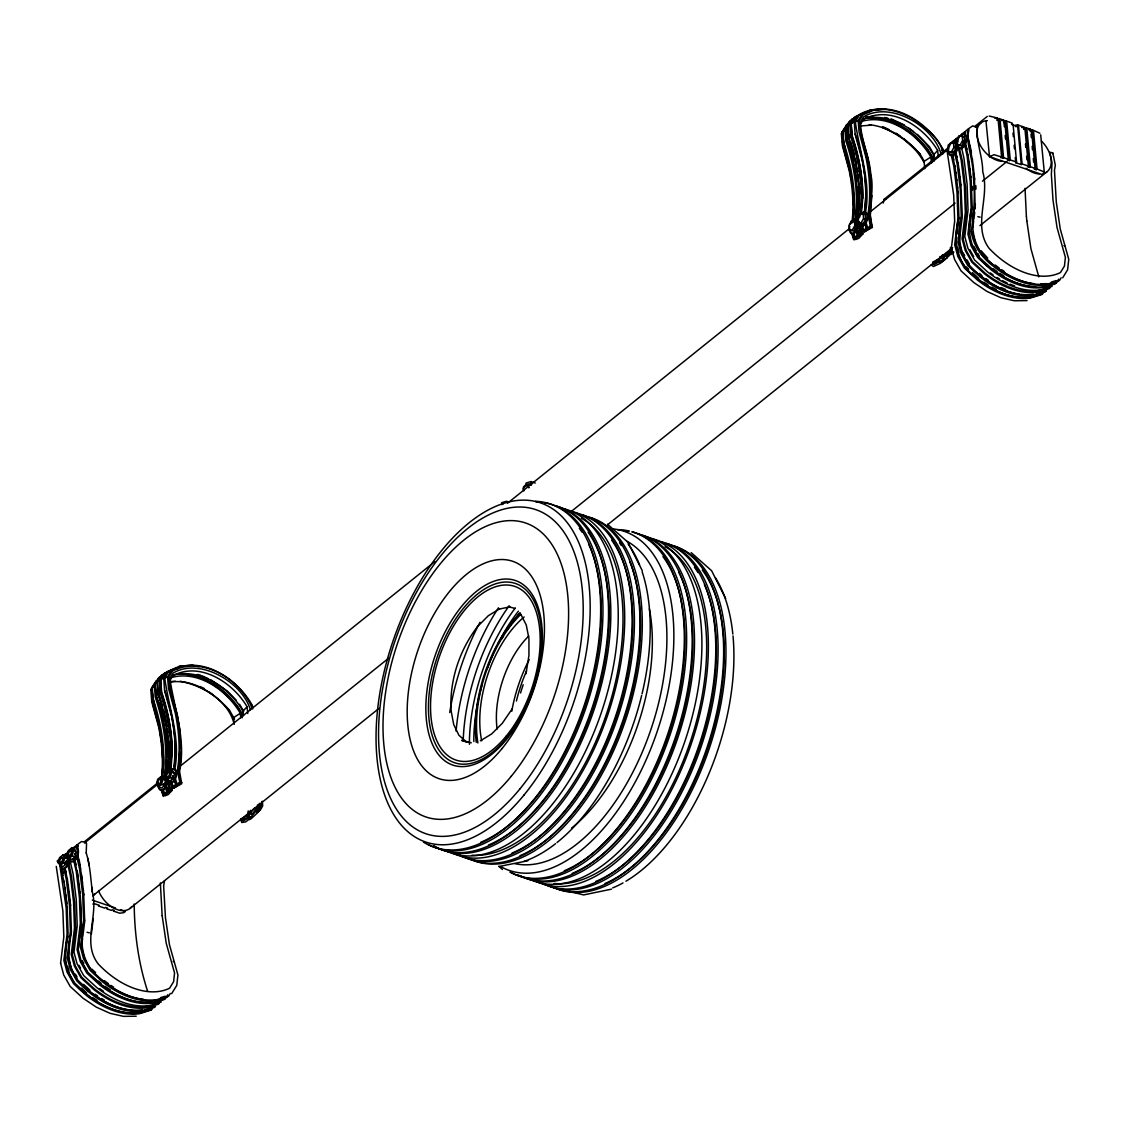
<?xml version="1.0" encoding="UTF-8"?>
<svg xmlns="http://www.w3.org/2000/svg" width="1125" height="1125" viewBox="0 0 1125 1125"><rect width="100%" height="100%" fill="white"/><g stroke="black" fill="none" stroke-linecap="round" stroke-linejoin="round"><path stroke-width="1.5" d="M451.069 711.028C449.325 680.808 459.309 650.363 477.661 626.4M1040.709 134.887L1044.267 171.942L1042.523 174.656L989.508 156.67L985.922 120.572M181.322 751.753L179.62 771.792L181.744 783.717L173.588 788.287L180.295 783.577L179.269 783.534L171.028 788.977L165.572 794.531L170.381 790.467L172.336 790.186L168.244 794.559L165.389 795.684L163.041 795.713L161.17 789.736M851.752 233.466L853.608 239.442L855.97 239.428L858.811 238.303L862.917 233.916L860.962 234.197L856.153 238.261L861.609 232.706L869.836 227.264L870.877 227.306L864.169 232.017L872.325 227.447L870.202 215.536L871.903 195.483M161.916 776.32L162.633 767.953M161.93 777.108C167.723 746.648 155.18 717.581 151.65 687.994L156.361 680.597M162.506 776.391L163.786 761.302A185.752 120.516 51.2 0 0 153.225 699.427L152.227 687.22L158.527 678.052M164.292 777.487L165.853 759.023A185.302 120.22 51.2 0 0 155.292 697.275L154.294 684.858M165.445 778.838L165.881 773.803M166.162 770.442L167.02 760.388M166.641 770.062L167.077 765.028M167.414 771.609L168.708 756.506A185.133 120.108 51.2 0 0 158.147 694.8L157.134 682.298L161.705 675.197M167.569 773.058L168.989 756.267A185.133 120.108 51.2 0 0 158.428 694.561L157.43 682.059L163.519 673.734L173.138 669.516M168.623 766.744L169.059 761.723M169.523 769.922L170.803 754.819A185.133 120.108 51.2 0 0 160.242 693.112L159.23 680.611M170.283 770.259L171.562 755.17A185.836 120.572 51.2 0 0 161.002 693.281L160.003 681.117L164.883 672.947L176.062 668.053M170.789 770.709L172.209 753.919A185.302 120.22 51.2 0 0 161.648 692.17L160.65 679.753L163.688 678.023L167.808 671.4L179.761 666.141L192.248 665.212L199.041 666.633M174.656 770.006C181.041 738.45 168.68 708.173 164.672 677.531L168.75 670.978M180.056 768.628C185.639 737.845 174.206 708.216 169.833 678.403L173.166 673.059C200.18 656.873 243.042 682.889 250.439 710.184M852.778 216.703L853.355 210.009M852.356 222.525C858.459 191.517 846 161.831 842.231 131.723L846.942 124.327M852.947 221.808L854.367 205.031A185.752 120.516 51.2 0 0 843.806 143.17L842.808 130.964L844.875 128.588L845.873 141.005A185.302 120.22 51.2 0 1 856.434 202.767L854.719 222.905M856.744 214.186L856.308 219.206A7.538 4.008 -71.3 0 0 852.778 221.344M857.025 210.825L857.742 202.444A185.836 120.572 51.2 0 0 857.166 187.073M857.517 210.431L857.798 207.084M857.995 218.475L859.57 200.011A185.133 120.108 51.2 0 0 849.009 138.305L847.997 125.803L852.286 118.927M859.486 207.127L859.781 203.78M859.809 217.012L861.384 198.548A185.133 120.108 51.2 0 0 850.823 136.842L849.811 124.341L854.1 117.478L865.322 112.556M860.864 213.989L862.144 198.9A185.836 120.572 51.2 0 0 851.583 137.011M861.356 214.439L862.791 197.662A185.302 120.22 51.2 0 0 852.23 135.914L851.217 123.483L855.464 116.691L865.041 112.486M864.394 212.611L865.814 195.834A185.752 120.516 51.2 0 0 855.253 133.973M865.237 213.75C871.608 182.18 859.261 151.903 855.253 121.261L859.331 114.708M164.531 880.889L163.645 885.825L165.431 917.466L169.439 944.648L177.919 974.925L176.78 985.388L171.633 993.656M136.237 1016.212L123.469 1016.367L110.067 1013.316L96.384 1007.184L83.053 998.241L70.214 986.484L63.703 974.967L60.595 963.127M60.581 963.352L63.83 936.802L62.873 910.913L56.25 866.363M78.188 950.105L79.341 940.641M81.689 945.872L82.645 937.983M86.217 852.961C90.183 865.533 90.689 878.92 92.334 891.956C98.719 915.877 81.661 942.806 98.269 963.998A73.223 47.517 51.2 0 0 169.594 988.2L173.616 981.689L174.558 972.984L166.233 943.284L162.155 915.652M956.756 237.22C953.213 253.983 964.983 269.592 977.737 279.113A77.287 50.147 51.2 0 0 1029.994 296.831L1037.981 294.356M969.019 234.478L970.369 223.439M972.9 227.095L973.673 220.781M67.978 936.197C61.72 957.797 66.572 982.238 86.906 994.725A77.287 50.147 51.2 0 0 139.162 1012.458M71.494 931.852C65.194 953.916 69.117 979.228 90.225 992.067A77.287 50.147 51.2 0 0 142.467 1009.8M79.538 939.052L81.408 923.892L79.945 891.928M84.6 919.927C78.103 942.553 82.603 968.372 104.062 981.534A78.652 51.033 51.2 0 0 157.219 999.577L168.722 996.005L170.325 993.417M82.842 936.394L84.713 921.234L83.672 893.827M91.364 933.947L93.262 918.534M958.894 217.603C952.397 240.216 956.897 266.034 978.356 279.197A78.652 51.033 51.2 0 0 1031.513 297.239L1043.016 293.667M957.136 234.07L959.006 218.897L957.966 191.489M962.198 214.945C955.702 237.558 960.202 263.377 981.661 276.539A78.652 51.033 51.2 0 0 1034.817 294.581L1046.32 291.009M972.127 206.972C965.953 229.373 969.483 255.389 990.97 268.481A77.287 50.147 51.2 0 0 1035.647 286.692M970.58 221.752L972.239 208.266L971.198 180.872M975.431 204.314C968.934 226.927 973.434 252.759 994.894 265.908A78.652 51.033 51.2 0 0 1048.05 283.95L1059.553 280.392L1061.142 277.791M973.884 219.094L974.714 212.358M975.136 208.983L974.503 178.214M525.98 673.734L528.933 655.566L528.947 638.606L526.275 625.022L520.664 613.955M249.778 811.125L248.597 817.003L242.198 820.223L243.295 820.898L243.844 817.622M258.567 809.606L258.131 812.208L251.1 818.789L250.355 818.325L245.7 821.911L241.72 822.502L240.666 819.141L247.43 815.667L248.217 810.928M248.597 817.003L249.427 812.053M243.295 820.898L251.606 816.314L256.978 809.902L255.895 809.227L252.197 814.12L250.847 814.5L250.678 810.309M249.694 819.647L250.144 817.017A7.538 4.008 -71.3 0 1 248.92 818.227M250.144 813.473L254.18 808.298L257.105 808.017L257.625 804.839M258.131 812.208L256.978 812.362L258.708 811.462L259.58 809.353L259.861 803.658M258.708 811.462L259.298 803.32M259.58 809.353L260.423 804.291M942.736 254.616L940.725 257.203L941.428 258.23L942.778 257.85L946.462 252.97L947.559 253.645L942.188 260.044L933.877 264.642L932.78 263.953L939.178 260.747L939.727 257.442M939.178 260.747L940.092 256.486M931.233 264.966L933.427 266.527L940.275 263.391L946.631 258.286L947.067 255.642M946.631 258.286L948.712 255.938L949.359 252.028M948.712 255.938L947.559 256.092L949.289 255.192L950.161 253.083L950.442 247.387M949.289 255.192L949.866 251.733M950.161 253.083L951.005 248.034M76.373 848.334L76.978 844.973L78.047 845.606L77.456 848.897M77.048 849.248L77.948 844.186L81.492 841.542L84.53 842.062L86.555 843.286L86.203 852.975M954.942 142.566L955.547 139.191L958.655 136.688L957.755 141.75M964.575 136.28L965.475 131.217L967.809 129.347L968.878 129.994L968.287 133.284M967.809 129.347C965.995 144.394 973.167 159.145 973.111 174.431C975.277 193.5 974.278 212.555 971.227 231.441C973.364 246.009 982.223 258.131 993.923 266.695A78.652 51.033 51.2 0 0 1047.08 284.738L1058.569 281.166M181.842 782.48L179.761 782.269L175.908 784.856L174.558 779.723M872.423 226.209L870.342 225.998L866.475 228.586L865.139 223.453M525.459 486.014L526.064 483.061L530.986 481.57L535.317 483.033M971.437 153.338C970.692 145.041 966.038 136.997 968.78 128.559L972.703 125.859L977.386 127.659C975.994 142.27 982.744 156.698 982.716 171.591C990.225 197.03 972.225 225.689 989.128 248.358A73.223 47.517 51.2 0 0 1060.439 272.559L1064.447 266.062L1065.389 257.372L1057.064 227.672L1052.986 200.025L1051.355 174.206L1052.03 162.787L1049.822 152.241L1052.662 152.831L1052.466 153.633M60.3 865.448L63.492 862.875L64.73 857.7L62.775 855.07L59.569 857.644L58.331 862.833L60.3 865.448L63.239 866.447L66.445 863.873L67.683 858.698L65.714 856.069L62.775 855.07M69.047 858.417L72.239 855.858L73.477 850.669L71.522 848.053L68.33 850.612L67.092 855.802L69.047 858.417L71.986 859.416L75.192 856.856L76.43 851.667L74.461 849.052L71.522 848.053M158.456 787.036L161.648 784.463L162.886 779.273L160.931 776.658L157.725 779.231L156.488 784.42L158.456 787.036L161.423 788.048L164.616 785.475L165.853 780.286L163.898 777.67L160.931 776.658M167.203 780.005L170.395 777.431L171.633 772.256L169.678 769.627L166.472 772.2L165.234 777.389L167.203 780.005L170.17 781.017L173.377 778.444L174.614 773.255L172.645 770.639L169.678 769.627M167.569 779.47L169.805 788.794L173.011 786.361L171.056 780.131M857.855 220.148L860.386 232.523L863.592 230.105L861.638 223.875M161.536 777.558A187.819 121.852 51.2 0 0 158.555 726.609L151.762 701.831L150.82 690.145L151.65 687.994L153.408 687.094M851.92 222.933A187.819 121.852 51.2 0 0 849.136 170.339L842.344 145.561L841.402 133.889L842.231 131.723L843.975 130.838M173.602 674.775C201.347 670.472 228.586 689.681 241.791 712.969L241.748 716.906M932.33 160.65L932.372 156.698C919.153 133.411 891.928 114.216 864.183 118.505M851.414 221.091L848.855 225.562L849.277 230.077L851.316 230.766L854.297 230.794L856.856 226.322L856.448 221.808L851.414 221.091L856.448 221.808M849.277 230.077L852.258 230.105L854.817 225.619L854.395 221.119M858.023 223.045L861.005 223.073L863.564 218.588L863.142 214.088L860.175 214.059L857.602 218.531L858.023 223.045L863.044 223.763L865.603 219.291L865.195 214.777L863.142 214.088M959.231 135.956L956.672 140.428L957.094 144.942L959.119 145.631L962.1 145.659L964.659 141.173L964.237 136.673L959.231 135.956L964.237 136.673M948.347 151.959L951.328 152.002L953.888 147.516L953.466 143.016L950.484 142.988L947.925 147.459L948.347 151.959L953.339 152.677L955.913 148.205L955.491 143.691L953.466 143.016M957.094 144.942L960.075 144.97L962.634 140.484L962.212 135.984M251.48 706.992L252.38 705.487C237.684 678.923 201.6 654.145 171.408 670.514L167.555 676.702L168.497 688.387L175.289 713.166A187.819 121.852 51.2 0 1 177.37 770.639L179.761 782.269M942.047 150.722L942.947 149.231C928.252 122.667 892.181 97.889 861.989 114.244L858.136 120.445L859.078 132.117L865.856 156.909A187.819 121.852 51.2 0 1 867.952 214.369L870.342 225.998M163.041 795.713L165.67 793.069L164.559 793.533L163.111 788.92M853.608 239.442L856.252 236.798L855.127 237.277L853.692 232.65M160.2 1001.531L158.597 1004.133L147.108 1007.705A78.652 51.033 51.2 0 1 93.938 989.663L81.014 977.808L74.419 966.15L71.255 954.408L74.489 928.055L73.561 901.955L70.397 876.009L67.964 865.097M166.036 996.848L164.433 999.45L152.944 1003.008A78.652 51.033 51.2 0 1 99.773 984.966L86.85 973.111L80.255 961.467L77.091 949.725L80.325 923.372L79.397 897.272L76.233 871.327L73.35 859.008M167.808 994.767L165.403 998.662L153.914 1002.234A78.652 51.033 51.2 0 1 100.758 984.192L87.834 972.338L81.225 960.68M1046.939 289.195L1045.35 291.797L1033.847 295.369A78.652 51.033 51.2 0 1 980.691 277.327L967.767 265.472L961.158 253.814L957.994 242.072L961.228 215.719L960.3 189.619L957.136 163.673L954.253 151.369M1051.833 284.625L1049.428 288.506L1037.939 292.078A78.652 51.033 51.2 0 1 984.769 274.036L971.845 262.181L965.25 250.537L962.086 238.795L965.32 212.442L964.392 186.342L961.214 160.397L958.345 148.078M1056.867 281.236L1055.264 283.823L1043.775 287.395A78.652 51.033 51.2 0 1 990.605 269.353L977.681 257.498L971.086 245.841L967.922 234.098L971.156 207.745L970.228 181.645L967.05 155.714L964.631 144.787M1058.639 279.155L1056.234 283.036L1044.745 286.608A78.652 51.033 51.2 0 1 991.589 268.566L978.652 256.711L972.056 245.067M1062.689 277.805L1067.611 269.761L1068.75 259.312L1060.27 229.022L1056.263 201.839L1054.477 170.198L1055.348 165.277L1052.859 153.056M150.82 690.145L154.673 683.958M164.559 793.533L167.92 790.903L165.741 784.223L165.178 778.106L166.88 757.969A185.133 120.108 51.2 0 0 156.333 696.263L155.32 683.761L159.595 676.884L164.405 674.775M156.431 683.325L158.892 679.373M160.003 681.117L164.602 674.128M164.433 677.602L167.639 672.455L172.322 670.402M172.87 675.759L169.861 680.569L170.677 690.553L176.948 713.489M841.402 133.889L849.108 121.795L852.3 120.389M845.578 128.264L850.177 120.614L853.383 119.208M846.998 127.069L851.991 119.166L857.095 116.817M851.569 137.011L850.584 124.847L854.705 118.252M850.584 124.847L855.183 117.858M851.217 123.483L854.255 121.753L858.389 115.13C875.039 104.667 896.063 109.294 912.22 118.392C924.342 127.589 940.936 137.447 942.933 153.872M858.22 116.184L854.213 122.611L858.136 120.445M860.442 124.298L863.438 119.489M512.212 708.764L502.355 723.234L491.667 733.936L480.375 740.798M163.631 678.881L167.555 676.702M947.855 148.078L883.997 199.378L883.223 203.062M243.478 715.683L243 711.098L247.064 706.767C233.044 682.692 199.659 660.586 172.181 676.125M934.228 160.945L933.581 154.842L937.645 150.497C923.611 126.422 890.227 104.316 862.748 119.855M477.436 626.681L488.348 615.698L499.641 608.836M855.127 237.277L858.98 234.253L857.545 229.641M847.997 125.803L849.811 124.341M846.675 127.997L847.167 140.555A185.836 120.572 51.2 0 1 856.645 181.828M155.32 683.761L157.134 682.298M60.441 858.248L57.178 861.075L58.373 863.086M67.838 852.314L64.716 854.817L65.784 855.464M70.552 850.12L73.673 847.617M76.978 844.973L74.644 846.844L75.713 847.491M84.459 841.697L157.838 782.747M975.038 126.239L987.258 116.423M84.516 843.019L157.064 784.744M178.959 767.152L434.911 561.544M507.445 503.283L849.614 228.403M870.145 211.908L948.164 149.231M975.544 127.252L981.014 122.85M860.091 232.763L857.559 220.387L859.275 200.236A185.133 120.108 51.2 0 0 848.714 138.53L847.702 126.028L845.902 127.491L846.9 139.992A185.133 120.108 51.2 0 1 857.461 201.698L855.759 221.836L858.277 234.225L860.836 232.664L859.388 228.052M168.806 784.308L170.255 788.934L167.695 790.481L168.398 790.509L167.442 787.444M989.508 156.67L994.036 154.702L1001.587 156.994L998.17 120.108L997.059 117.914L989.156 116.03M1001.587 156.994L1000.758 157.655L1003.556 157.655L1000.139 120.769L999.028 118.575L996.877 119.025M999.028 118.575L1003.753 120.178L1004.864 122.372L1008.281 159.258L1007.466 159.919L1009.434 160.594L1010.264 159.933L1006.833 123.047L1005.722 120.853L1003.584 121.303M388.448 658.35L92.798 895.852A23.189 15.047 51.2 0 0 94.655 893.967M570.487 512.114L955.083 203.161M982.462 181.167L1007.1 161.381M1015.411 125.311L1017.548 124.861L1018.659 127.055L1022.091 163.941L1021.261 164.602L1015.734 162.731L1016.564 162.07L1013.147 125.184L1012.036 122.991L1005.722 120.853M92.897 904.106L93.727 903.445L99.239 905.316L98.423 905.977L104.723 908.114L105.553 907.453L107.522 908.128L106.692 908.789L111.431 910.392L112.247 909.731L114.23 910.392L113.4 911.067L119.841 913.219L123.905 912.628L125.466 911.377L120.502 909.689M1017.548 124.861L1023.863 127.012L1024.973 129.192L1028.391 166.078L1027.561 166.753L1029.53 167.414L1030.359 166.753L1026.942 129.867L1025.831 127.673L1023.68 128.123M1025.831 127.673L1030.556 129.277L1031.667 131.47L1035.084 168.356L1034.269 169.017L1036.237 169.692L1037.067 169.031L1033.636 132.145L1032.525 129.952L1030.388 130.402M129.966 908.452L379.069 708.342M607.641 524.728L952.552 247.655M979.931 225.661L1046.995 171.787M941.906 261.773L945.113 259.2M950.653 254.742L953.859 252.169L950.878 251.156M931.767 158.287L933.905 156.727M241.2 714.544L243.323 712.997M863.592 230.105L866.587 228.066M173.011 786.361L176.006 784.336M861.483 121.402C888.848 113.47 917.564 134.128 930.853 157.022L924.145 161.353L924.722 168.666M170.902 677.672C198.267 669.741 226.983 690.398 240.286 713.292L233.564 717.623L234.267 724.331M932.597 262.181L937.997 259.397L939.544 259.748M883.997 199.378L885.642 199.378M846.323 125.17L849.459 123.778M161.409 675.422L167.822 672.609M1051.327 282.066L1056.122 280.575M1052.156 286.327L1037.377 290.897A77.287 50.147 51.2 0 1 985.134 273.164L972.562 261.633L966.22 250.453L963.183 239.175L966.403 212.963L965.461 186.736L962.297 160.692L959.414 148.303M1039.697 292.191L1044.478 290.714M1042.031 294.455L1030.542 298.012A78.652 51.033 51.2 0 1 977.386 279.984L964.448 268.13L957.853 256.472L954.689 244.73L957.923 218.377L956.995 192.277L953.831 166.331L950.948 154.012M160.495 997.678L165.291 996.202M167.738 996.792L156.248 1000.35A78.652 51.033 51.2 0 1 103.092 982.308L90.169 970.453L83.559 958.809L80.395 947.067L83.63 920.714L82.702 894.614L79.538 868.669L76.655 856.35M158.78 999.844L163.575 998.353M161.325 1001.939L146.559 1006.523A77.287 50.147 51.2 0 1 94.303 988.791L81.731 977.245L75.389 966.08L72.352 954.788L75.572 928.575L74.644 902.348L71.466 876.305L68.302 860.906M148.866 1007.817L153.661 1006.327M155.489 1006.636L144 1010.194A78.652 51.033 51.2 0 1 90.83 992.166L77.906 980.311L71.297 968.653L68.133 956.911L71.381 930.558L70.439 904.458M154.519 1007.409L143.016 1010.981A78.652 51.033 51.2 0 1 89.859 992.939L76.936 981.084L70.327 969.427L67.162 957.684L70.397 931.345L69.469 905.231L66.305 879.3L63.886 868.373M152.184 1009.294L140.681 1012.852A78.652 51.033 51.2 0 1 87.525 994.809L74.602 982.969L67.992 971.311L64.828 959.569L68.062 933.216L67.134 907.116M151.214 1010.067L139.711 1013.639A78.652 51.033 51.2 0 1 86.555 995.597L73.631 983.742L67.022 972.084L63.858 960.342L67.092 934.003L66.164 907.889L59.541 863.311M501.539 502.762L506.461 501.272L509.344 502.256M994.908 118.35L997.059 117.914M996.82 120.319L998.48 119.981L999.323 121.669L1002.727 158.316M1001.616 120.628L1003.753 120.178M1003.528 122.597L1005.173 122.259L1006.031 123.947L1009.434 160.594M1015.355 126.605L1017 126.267L1017.858 127.955L1021.261 164.602M1021.711 127.448L1023.863 127.012M1023.623 129.417L1025.283 129.08L1026.141 130.767L1029.53 167.414M1028.419 129.727L1030.556 129.277M1030.331 131.695L1031.977 131.344L1032.834 133.031L1036.237 169.692M499.12 609.103L509.962 606.853M527.836 860.766L499.331 866.433M611.508 889.158L583.608 894.923L558.506 888.637M869.456 110.278L872.578 110.039M877.275 109.688L881.972 109.336M885.586 109.35L873.506 110.25L862.959 114.891L859.289 120.769C861.469 145.547 872.592 169.017 870.806 194.428C870.525 204.834 866.953 215.803 871.425 225.802M866.644 111.783L869.794 111.544M866.067 117L872.902 116.48M867.108 117.942C894.08 113.752 920.587 132.286 933.581 154.842M871.678 117.984L875.138 117.731L888.286 120.488L901.772 126.759M859.753 126.028L871.186 125.17M178.875 666.548L186.694 665.958M174.741 668.812L177.905 668.573M176.527 674.212C203.498 670.008 230.02 688.556 243 711.098M168.567 681.694L175.289 681.188M169.172 682.298C192.853 678.066 214.608 693.422 229.444 710.395M1027.069 300.6L1014.3 300.755L1000.898 297.703L987.202 291.558L973.8 282.558L961.045 270.872L954.577 259.453L951.412 247.739L954.661 221.175L953.705 195.286L947.081 150.736M858.277 234.225L858.98 234.253M977.864 216.675L980.17 217.181M87.033 932.302L89.339 932.808M884.559 117.464L887.822 118.153M869.217 124.664C889.481 126.914 906.989 138.98 920.025 154.125M197.241 674.423L200.503 675.098M187.847 674.677L197.705 676.758M180.239 681.272C202.5 685.406 228.052 700.538 233.986 723.403M247.43 815.667L248.962 816.019M508.725 606.825L515.166 608.456M471.291 742.809L461.63 740.363L466.256 741.938M947.686 251.747L949.612 252.338M257.105 808.017L259.031 808.608M1032.525 129.952L1039.88 133.228M1011.487 124.397L1017 126.267M1023.314 128.405L1025.283 129.08M1030.008 130.683L1031.977 131.344M962.634 140.484L964.659 141.173M1003.556 157.655L1008.281 159.258M1010.264 159.933L1016.564 162.07M1022.091 163.941L1028.391 166.078M1030.359 166.753L1035.084 168.356M1037.067 169.031L1044.267 171.942M960.075 144.97L962.1 145.659M953.888 147.516L955.913 148.205M951.328 152.002L953.339 152.677M863.564 218.588L865.603 219.291M861.005 223.073L863.044 223.763M854.817 225.619L856.856 226.322M852.258 230.105L854.297 230.794M171.633 772.256L174.614 773.255M170.395 777.431L173.377 778.444M258.117 809.62L260.156 810.309L262.73 805.837L262.308 801.323M162.886 779.273L165.853 780.286M161.648 784.463L164.616 785.475M73.477 850.669L76.43 851.667M72.239 855.858L75.192 856.856M64.73 857.7L67.683 858.698M63.492 862.875L66.445 863.873M92.334 900.141L115.537 908.002M891.084 118.842L904.444 125.058M882.928 126.717L888.919 129.502M882.014 127.35C899.044 134.353 915.427 145.927 924.075 162.548M201.98 675.788L207.928 678.558M210.895 679.936L226.786 690.68L236.377 700.425M199.209 677.447L211.191 683.03M199.842 686.461L204.328 688.556M1063.997 245.63L1065.094 246.277M173.166 961.256L174.262 961.903M965.573 132.652L964.505 132.005L961.383 134.508L962.452 135.155M955.547 139.191L956.616 139.838M955.645 140.625L954.577 139.978L952.242 141.848L953.311 142.495M952.341 143.283L951.272 142.636L948.136 145.195L948.206 146.208M908.325 127.856L913.486 131.597M905.681 129.6L910.898 133.369M896.217 133.228L900.127 136.069M904.036 138.895L920.081 154.041L924.272 161.423M212.498 683.972L217.716 687.755M220.317 689.639L230.302 698.625M209.545 692.325L212.161 694.209M691.186 552.628L711.591 570.698L725.681 598.542M607.528 524.236L627.497 541.87M466.819 742.233L458.93 735.258L453.741 724.627L451.055 710.62M498.67 866.194L502.425 869.498M987.708 258.117L981.084 250.706M979.509 273.361L982.027 275.667M966.136 266.794L968.653 269.1M972.422 272.559L978.722 278.325M91.842 969.117L95.611 972.577M98.606 981.014L101.109 983.32M83.644 984.361L89.93 990.141M81.591 988.172L86.625 992.784M917.367 134.409L929.362 146.602L934.256 155.18M914.808 136.195L926.944 148.528M224.648 705.389L229.5 710.311L234.534 719.156M927.788 150.005L931.992 157.387M239.597 704.292L243.675 711.45M237.206 706.275L239.723 710.705M973.828 246.389L976.205 250.58M977.78 253.364L979.369 256.163M969.736 249.666L973.702 256.655M963.112 252.956L964.688 255.755M967.064 259.945L969.441 264.136M82.209 960.609L83.784 963.394M78.905 965.292L80.494 968.077M75.445 974.166L77.034 976.95M627.919 542.306L642.248 570.614M968.456 139.95L972.394 159.989M965.152 142.608L968.133 155.995M965.7 144.998L967.036 149.147M961.523 147.291L963.942 158.203L967.106 184.148L968.034 210.248L964.8 236.602L967.964 248.344L974.573 260.002L987.497 271.856A78.652 51.033 51.2 0 0 1040.653 289.898M955.237 150.581L958.205 163.969M955.772 152.958L957.122 157.12M952.383 154.631L954.9 166.627M952.017 154.238L953.817 159.778M77.639 855.577L79.439 861.159L82.491 882.745M77.723 856.575L80.606 868.964M74.32 858.234L78.258 878.259M74.869 860.611L76.205 864.773M70.242 861.511L73.111 873.83L76.275 899.761L77.217 925.875L73.983 952.214L77.133 963.956L83.742 975.614L96.666 987.469A78.652 51.033 51.2 0 0 149.836 1005.511M64.856 867.6L67.373 879.595M64.941 868.584L66.291 872.747M62.156 869.077L63.506 873.225M61.102 868.852L64.069 882.253M62.986 875.405L60.623 863.831M872.325 227.447C866.812 210.347 875.039 191.953 870.778 174.375C869.695 156.459 860.836 140.062 860.414 122.133L863.747 116.789C890.761 100.617 933.623 126.619 941.006 153.914M865.631 221.33L867.558 227.447M865.055 224.03L866.475 228.586M861.947 226.097L863.381 230.709M860.977 224.958L862.903 231.103M860.245 224.817L862.2 231.075M862.045 231.117L862.917 233.916M861.37 230.639L862.284 233.536M857.053 230.034L858.502 234.633M855.281 228.98L857.236 235.209M853.102 233.311L854.536 237.909M852.286 233.859L854.114 239.709M180.844 782.072C174.938 765.253 183.277 747.141 179.114 729.802C177.975 711.717 169.003 695.18 168.708 677.039L172.378 671.147C202.162 655.102 241.355 680.006 252.183 708.511M175.064 777.586L176.977 783.717M174.009 778.781L175.908 784.856M171.366 782.367L172.814 786.98M170.887 782.761L172.322 787.373M169.664 781.073L171.619 787.331M171.464 787.373L172.336 790.186M169.509 789.033L167.273 779.709M165.192 786.797L166.655 791.466M162.52 789.581L163.955 794.18M161.719 790.13L163.533 795.966M1038.811 276.891L1030.922 248.667L1026.844 221.034M147.558 991.013C138.347 962.944 134.466 933.441 134.198 903.966M861.258 134.283L867.98 158.864L870.764 176.02M849.67 170.719L842.892 145.983L842.498 141.145M171.394 715.669L164.602 690.848L163.688 678.023M152.761 703.898L159.089 726.989M972.323 231.82L975.375 243.112L981.703 254.278L994.275 265.823A77.287 50.147 51.2 0 0 1034.198 283.725M957.628 247.556L958.936 252.394M81.506 947.447L84.544 958.739L90.872 969.905L103.444 981.436A77.287 50.147 51.2 0 0 143.367 999.352M67.669 966.403L68.977 971.241M850.486 175.739L851.02 179.086M851.569 182.433L852.117 185.766M177.398 715.12L180.197 732.291M159.637 730.336L161.536 742.036M87.961 858.389L89.1 865.603M968.034 154.927L969.089 162.647M958.106 162.9L959.161 170.62M954.802 165.558L955.856 173.278M77.203 870.539L79.172 885.403M67.275 878.513L68.33 886.233M63.97 881.17L65.025 888.891M972.295 158.892L973.322 167.119M968.991 161.55L970.003 169.777M959.062 169.523L960.089 177.75M955.758 172.181L956.784 180.408M81.464 874.519L83.362 890.409M68.231 885.15L69.258 893.362M64.927 887.794L66.825 903.698M973.209 166.008L974.18 174.797M969.905 168.666L970.875 177.455M959.977 176.639L960.961 185.414M956.672 179.297L957.642 188.072M79.073 884.278L80.044 893.067M69.159 892.252L70.13 901.041M65.841 894.909L67.247 908.297M942.947 149.231L943.298 152.592M937.645 150.497L938.348 157.219M932.372 156.698L932.864 161.494M930.853 157.022L931.5 163.125M252.38 705.487L252.731 708.862M247.064 706.767L247.767 713.475M241.791 712.969L242.283 717.75M240.286 713.292L240.764 717.877M1031.02 134.114L1031.344 137.602M1032.159 146.334L1032.483 149.822M1033.298 158.555L1033.622 162.042M1025.466 144.056L1025.789 147.544M1026.591 156.277L1026.914 159.764M1026.408 216.295L1026.83 221.048M1012.992 133.059L1013.316 136.547M1014.117 145.28L1014.441 148.767M1015.256 157.5L1015.734 162.731M1004.062 123.272L1004.386 126.759M1005.187 135.492L1005.511 138.98M974.081 173.658L974.616 179.395M970.777 176.316L971.311 182.053M960.848 184.289L962.325 216.239L959.105 242.452L962.142 253.744L968.47 264.909L981.056 276.455A77.287 50.147 51.2 0 0 1019.362 294.159M957.544 186.947L958.078 192.67M858.347 220.542L858.628 223.523M530.986 481.57L531.295 484.861M162.141 915.666L160.369 882.942M91.87 887.231L92.306 891.97M83.25 889.27L83.784 895.008M70.017 899.902L70.552 905.639M854.255 121.753L855.169 134.578L861.975 159.398A187.158 121.43 51.2 0 1 864.464 174.277M851.077 124.453L852.061 136.617A185.836 120.572 51.2 0 1 862.622 198.506M849.206 135.07L849.488 138.558M847.238 134.944L847.659 140.161M160.495 680.723L161.48 692.888A185.836 120.572 51.2 0 1 172.041 754.777M158.484 689.583L158.92 694.828A185.723 120.502 51.2 0 1 162.506 706.472M156.516 689.47L156.938 694.688M156.023 689.864L156.586 696.825A185.836 120.572 51.2 0 1 166.064 738.098M151.791 695.784L152.311 702.253M1026.38 216.309L1025.044 188.325M852.666 192.67L853.312 204.848M161.986 747.197L162.548 757.631M975.839 185.597L975.966 189.098M972.464 186.511L972.591 190.013M80.367 896.484L81.295 922.584L78.061 948.937L81.225 961.383L87.567 972.562L100.139 984.094A77.287 50.147 51.2 0 0 152.395 1001.827M589.064 517.219A181.167 96.553 -71.3 0 1 623.756 725.442A181.167 96.553 -71.3 0 1 467.888 857.883M581.386 518.302A178.284 95.006 -71.3 0 1 607.767 710.044A178.284 95.006 -71.3 0 1 472.078 855.197M535.612 501.3A181.167 96.553 -71.3 0 1 584.761 703.603A181.167 96.553 -71.3 0 1 423.506 842.175M579.319 528.286A178.284 95.006 -71.3 0 1 582.047 532.181M588.572 543.994A178.284 95.006 -71.3 0 1 582.384 713.236A178.284 95.006 -71.3 0 1 480.614 842.344M573.103 511.734A181.167 96.553 -71.3 0 1 604.631 723.727A181.167 96.553 -71.3 0 1 447.553 850.331M575.578 512.986A181.167 96.553 -71.3 0 1 614.63 718.987A181.167 96.553 -71.3 0 1 457.72 854.438M544.753 502.791A181.167 96.553 -71.3 0 1 585.998 707.583A181.167 96.553 -71.3 0 1 428.569 844.537M536.203 502.045A181.167 96.553 -71.3 0 1 541.364 502.341M611.705 540.225A178.284 95.006 -71.3 0 1 618.033 711.619A178.284 95.006 -71.3 0 1 512.072 853.031M556.917 506.236A181.167 96.553 -71.3 0 1 589.458 715.472A181.167 96.553 -71.3 0 1 434.123 846.422M582.82 515.025A181.167 96.553 -71.3 0 1 614.348 727.031A181.167 96.553 -71.3 0 1 457.27 853.636M589.992 517.43A181.167 96.553 -71.3 0 1 620.367 727.636A181.167 96.553 -71.3 0 1 465.581 857.095M619.566 542.897A178.284 95.006 -71.3 0 1 621.366 545.527M630.014 562.233A178.284 95.006 -71.3 0 1 620.367 730.237A178.284 95.006 -71.3 0 1 519.933 855.689M555.947 506.138A181.167 96.553 -71.3 0 1 591.848 716.034A181.167 96.553 -71.3 0 1 433.673 845.62M565.003 509.062A181.167 96.553 -71.3 0 1 599.709 717.272A181.167 96.553 -71.3 0 1 443.841 849.727M588.108 532.209A178.284 95.006 -71.3 0 1 594.436 703.617A178.284 95.006 -71.3 0 1 488.475 845.016M628.172 544.12A179.03 95.414 -71.3 0 1 639.591 564.806M642.122 571.697A179.03 95.414 -71.3 0 1 642.052 693.802M641.658 695.447A179.03 95.414 -71.3 0 1 557.016 842.527M555.567 843.666A179.03 95.414 -71.3 0 1 523.884 861.441M497.123 729.014A71.564 38.138 -71.3 0 1 528.75 636.033M481.697 740.798A87.497 46.631 -71.3 0 1 524.109 616.964M476.269 742.331A101.32 54 -71.3 0 1 519.75 613.336M501.82 638.803A110.489 58.88 -71.3 0 1 503.55 635.85M507.15 630.084A110.489 58.88 -71.3 0 1 510.919 624.558M512.859 621.9A110.489 58.88 -71.3 0 1 520.228 612.83M477.886 742.978A96.905 51.652 -71.3 0 1 520.791 614.405M473.808 741.558A126.014 67.162 -71.3 0 1 479.573 694.237M480.389 690.933A126.014 67.162 -71.3 0 1 481.725 685.927M486.998 669.333A126.014 67.162 -71.3 0 1 488.813 664.481M489.431 662.878A126.014 67.162 -71.3 0 1 496.308 647.114M497.827 644.048A126.014 67.162 -71.3 0 1 518.414 611.184M469.392 744.272A134.986 71.93 -71.3 0 1 515.264 608.02M463.205 740.391A143.944 76.711 -71.3 0 1 509.189 605.728M449.733 712.533A159.469 84.994 -71.3 0 1 479.981 622.308M456.103 731.123A152.297 81.169 -71.3 0 1 498.488 607.781M516.586 617.203A117.661 62.705 -71.3 0 1 519.553 613.462M626.977 541.308A171.113 91.195 -71.3 0 1 650.18 731.616A171.113 91.195 -71.3 0 1 514.983 863.662M612.984 528.891A179.03 95.414 -71.3 0 1 658.097 728.747A179.03 95.414 -71.3 0 1 501.525 867.052M649.378 608.977A155.194 82.702 -71.3 0 1 571.542 828.141M678.586 571.922A178.284 95.006 -71.3 0 1 674.803 741.853A178.284 95.006 -71.3 0 1 572.147 873.408M651.839 538.875A181.167 96.553 -71.3 0 1 689.934 747.633A181.167 96.553 -71.3 0 1 531.225 878.723M660.895 541.744A181.167 96.553 -71.3 0 1 697.781 748.87A181.167 96.553 -71.3 0 1 541.378 882.83M694.434 567.352A178.284 95.006 -71.3 0 1 698.048 572.611M704.433 584.663A178.284 95.006 -71.3 0 1 697.078 753.525A178.284 95.006 -71.3 0 1 595.744 881.423M702.309 570.023A178.284 95.006 -71.3 0 1 710.311 740.292A178.284 95.006 -71.3 0 1 605.053 883.477M672.722 545.625A181.167 96.553 -71.3 0 1 707.428 753.834A181.167 96.553 -71.3 0 1 551.559 886.275M662.977 556.678A178.284 95.006 -71.3 0 1 670.627 728.114A178.284 95.006 -71.3 0 1 564.286 870.736M631.758 531.858A181.167 96.553 -71.3 0 1 668.63 738.984A181.167 96.553 -71.3 0 1 512.241 872.93M623.32 530.578A181.167 96.553 -71.3 0 1 628.411 531.183M638.958 534.164A181.167 96.553 -71.3 0 1 673.65 742.373A181.167 96.553 -71.3 0 1 517.795 874.814M642.895 535.416A181.167 96.553 -71.3 0 1 675.436 744.652A181.167 96.553 -71.3 0 1 520.102 875.602M645.356 536.681A181.167 96.553 -71.3 0 1 684.422 742.669A181.167 96.553 -71.3 0 1 527.498 878.119M632.714 531.956A181.167 96.553 -71.3 0 1 665.255 741.192A181.167 96.553 -71.3 0 1 509.92 872.142M617.555 529.664A181.167 96.553 -71.3 0 1 629.438 531.07M666.492 543.417A181.167 96.553 -71.3 0 1 699.033 752.653A181.167 96.553 -71.3 0 1 543.698 883.603M668.77 544.416A181.167 96.553 -71.3 0 1 705.642 751.542A181.167 96.553 -71.3 0 1 549.253 885.487M665.058 546.694A178.284 95.006 -71.3 0 1 690.947 739.912A178.284 95.006 -71.3 0 1 554.062 883.434M715.458 577.8A179.03 95.414 -71.3 0 1 732.825 634.078M733.008 635.92A179.03 95.414 -71.3 0 1 625.964 881.212M622.997 882.928A179.03 95.414 -71.3 0 1 612.717 887.892M520.566 692.944A91.673 48.853 -71.3 0 1 523.195 684.745M516.431 701.03A94.669 50.456 -71.3 0 1 526.528 670.992M511.805 711.197A97.453 51.933 -71.3 0 1 529.228 659.63M1001.967 161.367A23.189 15.047 51.2 0 1 978.244 140.836A23.189 15.047 51.2 0 1 987.384 120.642M1041.398 141.005A23.189 15.047 51.2 0 1 1043.423 173.559M1039.134 173.981A23.189 15.047 51.2 0 1 1025.972 168.216M131.808 906.567A23.189 15.047 51.2 0 1 114.708 908.592A23.189 15.047 51.2 0 1 98.536 890.55M1004.414 271.505A77.287 50.147 51.2 0 1 1001.756 269.775M999.113 267.947A77.287 50.147 51.2 0 1 995.259 265.036M1014.539 285.877A77.287 50.147 51.2 0 1 1010.039 284.189M1007.03 282.867A77.287 50.147 51.2 0 1 1002.516 280.617M999.689 279.056A77.287 50.147 51.2 0 1 997.017 277.439M993.037 274.809A77.287 50.147 51.2 0 1 990.422 272.939M1003.767 275.766A77.287 50.147 51.2 0 1 999.773 273.305M997.116 271.533A77.287 50.147 51.2 0 1 993.22 268.692M1046.531 283.556A77.287 50.147 51.2 0 1 1040.513 284.048M1033.298 294.173A77.287 50.147 51.2 0 1 1020.966 294.356M1005.708 289.477A77.287 50.147 51.2 0 1 1001.18 287.55M988.523 280.406A77.287 50.147 51.2 0 1 985.894 278.578M996.37 289.491A77.287 50.147 51.2 0 1 991.884 287.156M987.877 284.78A77.287 50.147 51.2 0 1 983.897 282.164M864.661 175.908A187.158 121.43 51.2 0 1 865.772 194.906M865.758 196.58A187.158 121.43 51.2 0 1 864.52 213.455M848.208 141.82A185.836 120.572 51.2 0 1 853.369 160.088M855.113 168.328A185.836 120.572 51.2 0 1 855.717 171.633M857.658 186.68A185.836 120.572 51.2 0 1 858.094 193.598M850.598 141.891A185.723 120.502 51.2 0 1 854.409 155.18M855.211 158.484A185.723 120.502 51.2 0 1 856.294 163.406M857.264 168.37A185.723 120.502 51.2 0 1 857.827 171.675M858.333 174.952A185.723 120.502 51.2 0 1 858.769 178.214M859.627 186.806A185.723 120.502 51.2 0 1 859.992 193.683M855.548 224.536A2.897 1.547 -71.3 0 1 855.577 225.858M854.789 227.925A2.897 1.547 -71.3 0 1 854.381 228.459M852.159 221.133A7.538 4.008 -71.3 0 1 858.347 222.694A7.538 4.008 -71.3 0 1 853.284 233.297A7.538 4.008 -71.3 0 1 849.727 226.252M850.303 224.367A7.538 4.008 -71.3 0 1 851.147 222.623M858.67 221.4A7.538 4.008 -71.3 0 1 858.966 222.905M857.236 230.161A7.538 4.008 -71.3 0 1 850.331 231.595M940.598 261.816A7.538 4.008 -71.3 0 1 939.431 262.533M943.861 259.355A2.897 1.547 -71.3 0 1 943.411 259.552M860.906 214.102A7.538 4.008 -71.3 0 1 867.037 215.128A7.538 4.008 -71.3 0 1 862.819 225.844A7.538 4.008 -71.3 0 1 858.164 221.091M858.473 219.22A7.538 4.008 -71.3 0 1 859.064 217.35M861.525 214.312A7.538 4.008 -71.3 0 1 867.712 217.631A7.538 4.008 -71.3 0 1 860.498 226.462M858.783 223.059A7.538 4.008 -71.3 0 1 858.783 221.302M952.313 248.316A7.538 4.008 -71.3 0 1 947.559 255.291M952.341 250.411A7.538 4.008 -71.3 0 1 948.178 255.502M954.591 146.419A2.897 1.547 -71.3 0 1 954.661 147.037M952.959 142.088A7.538 4.008 -71.3 0 1 957.712 143.283M958.008 146.545A7.538 4.008 -71.3 0 1 954.127 154.673A7.538 4.008 -71.3 0 1 949.373 153.478M962.944 142.144A2.897 1.547 -71.3 0 1 962.592 142.791M959.948 135.998A7.538 4.008 -71.3 0 1 966.15 137.559A7.538 4.008 -71.3 0 1 961.088 148.162A7.538 4.008 -71.3 0 1 957.516 141.103M958.106 139.233A7.538 4.008 -71.3 0 1 958.936 137.489M960.567 136.195A7.538 4.008 -71.3 0 1 966.459 136.252A7.538 4.008 -71.3 0 1 964.012 146.503A7.538 4.008 -71.3 0 1 958.12 146.447M104.358 1000.111A77.287 50.147 51.2 0 1 101.686 998.564M97.692 996.019A77.287 50.147 51.2 0 1 95.062 994.205M103.528 991.336A77.287 50.147 51.2 0 1 99.591 988.566M110.278 989.775A77.287 50.147 51.2 0 1 104.977 986.231M113.583 987.117A77.287 50.147 51.2 0 1 110.925 985.402M108.295 983.573A77.287 50.147 51.2 0 1 104.428 980.663M97.045 1000.406A77.287 50.147 51.2 0 1 93.066 997.777M159.216 703.083A185.836 120.572 51.2 0 1 163.884 721.28M165.67 731.18A185.836 120.572 51.2 0 1 166.148 734.456M166.739 739.463A185.836 120.572 51.2 0 1 167.428 748.139M166.261 739.856A185.836 120.572 51.2 0 1 167.161 757.027M164.672 690.23A185.752 120.516 51.2 0 1 175.233 752.105L173.812 768.867A7.538 4.008 -71.3 0 1 176.091 777.08A7.538 4.008 -71.3 0 1 169.439 783.084M163.406 709.791A185.723 120.502 51.2 0 1 166.978 726.286M167.513 729.577A185.723 120.502 51.2 0 1 167.977 732.853M168.919 741.333A185.723 120.502 51.2 0 1 169.355 748.238M171.731 717.342A187.158 121.43 51.2 0 1 174.347 766.434M173.011 775.842A2.897 1.547 -71.3 0 1 172.786 776.559M172.069 777.811A2.897 1.547 -71.3 0 1 171.633 778.247M167.386 773.409A2.897 1.547 -71.3 0 1 170.128 773.227A2.897 1.547 -71.3 0 1 168.061 777.572A2.897 1.547 -71.3 0 1 167.062 774.084M262.167 801.52A7.538 4.008 -71.3 0 1 257.105 812.123M261.548 803.067A7.538 4.008 -71.3 0 1 257.667 811.195M171.605 769.795A7.538 4.008 -71.3 0 1 172.772 769.078M170.986 769.584A7.538 4.008 -71.3 0 1 176.034 772.284A7.538 4.008 -71.3 0 1 172.153 782.184A7.538 4.008 -71.3 0 1 167.091 779.47M173.222 775.617A2.897 1.547 -71.3 0 1 172.758 777.037M171.956 778.148A2.897 1.547 -71.3 0 1 171.506 778.5M159.919 779.147A2.897 1.547 -71.3 0 1 161.381 781.383A2.897 1.547 -71.3 0 1 159.159 784.631A2.897 1.547 -71.3 0 1 158.091 781.833M158.639 780.441A2.897 1.547 -71.3 0 1 159.033 779.864M164.039 783.591A2.897 1.547 -71.3 0 1 163.716 784.266M250.678 817.298A7.538 4.008 -71.3 0 1 249.539 818.438M167.006 785.039A7.538 4.008 -71.3 0 1 161.705 790.369A7.538 4.008 -71.3 0 1 158.963 784.955M161.719 777.966A7.538 4.008 -71.3 0 1 166.177 776.123M167.287 779.316A7.538 4.008 -71.3 0 1 163.406 789.202A7.538 4.008 -71.3 0 1 158.344 786.502M161.1 777.755A7.538 4.008 -71.3 0 1 165.558 775.913M164.292 783.366A2.897 1.547 -71.3 0 1 163.631 784.688M69.623 851.245A2.897 1.547 -71.3 0 1 71.944 851.456A2.897 1.547 -71.3 0 1 70.664 855.534A2.897 1.547 -71.3 0 1 68.569 854.62M68.681 853.214A2.897 1.547 -71.3 0 1 69.23 851.822M74.953 853.523A2.897 1.547 -71.3 0 1 74.827 854.255M74.588 847.477A7.538 4.008 -71.3 0 1 77.569 856.406A7.538 4.008 -71.3 0 1 69.834 859.584M72.267 849.347A7.538 4.008 -71.3 0 1 73.406 848.194M71.662 849.136A7.538 4.008 -71.3 0 1 77.78 850.162A7.538 4.008 -71.3 0 1 73.575 860.878A7.538 4.008 -71.3 0 1 68.906 856.125M75.108 853.312A2.897 1.547 -71.3 0 1 74.855 854.747M66.08 861.272A2.897 1.547 -71.3 0 1 65.855 862.003M65.138 863.241A2.897 1.547 -71.3 0 1 64.702 863.691M60.483 858.853A2.897 1.547 -71.3 0 1 63.225 858.67A2.897 1.547 -71.3 0 1 61.158 863.016A2.897 1.547 -71.3 0 1 60.159 859.528M69.708 859.683A7.538 4.008 -71.3 0 1 65.236 868.233A7.538 4.008 -71.3 0 1 60.778 865.111M64.659 855.225A7.538 4.008 -71.3 0 1 67.992 854.536M64.055 855.014A7.538 4.008 -71.3 0 1 68.203 855.056M68.794 856.209A7.538 4.008 -71.3 0 1 65.222 867.614A7.538 4.008 -71.3 0 1 60.159 863.156M66.291 861.047A2.897 1.547 -71.3 0 1 65.812 862.467M65.025 863.592A2.897 1.547 -71.3 0 1 64.575 863.93M501.483 504.619A7.538 4.092 -5.3 0 1 503.17 503.958M523.8 489.909A7.538 4.092 -5.3 0 1 531.534 483.694M523.898 490.908A7.538 4.092 -5.3 0 1 531.633 484.692M528.764 487.828A2.897 1.575 -5.3 0 1 529.369 487.533M511.298 776.194A155.194 82.702 -71.3 0 0 532.434 525.98A155.194 82.702 -71.3 0 0 383.794 707.864A155.194 82.702 -71.3 0 0 511.298 776.194M520.003 788.808A171.113 91.195 -71.3 0 0 543.305 512.916A171.113 91.195 -71.3 0 0 379.42 713.475A171.113 91.195 -71.3 0 0 520.003 788.808M502.059 748.533A114.778 61.172 -71.3 0 0 517.697 563.484A114.778 61.172 -71.3 0 0 407.77 698.006A114.778 61.172 -71.3 0 0 502.059 748.533M506.405 739.505A97.453 51.933 -71.3 0 0 519.68 582.384A97.453 51.933 -71.3 0 0 426.347 696.6A97.453 51.933 -71.3 0 0 506.405 739.505M506.686 737.916A94.669 50.456 -71.3 0 0 519.581 585.281A94.669 50.456 -71.3 0 0 428.92 696.234A94.669 50.456 -71.3 0 0 506.686 737.916M524.053 794.981A179.03 95.414 -71.3 0 0 548.423 506.32A179.03 95.414 -71.3 0 0 376.959 716.161A179.03 95.414 -71.3 0 0 524.053 794.981M506.32 735.975A91.673 48.853 -71.3 0 0 518.808 588.164A91.673 48.853 -71.3 0 0 431.002 695.616A91.673 48.853 -71.3 0 0 506.32 735.975M954.647 153.323A7.538 4.008 -71.3 0 0 955.673 141.188A7.538 4.008 -71.3 0 0 948.459 150.019A7.538 4.008 -71.3 0 0 954.647 153.323M168.173 776.869A2.897 1.547 -71.3 0 0 169.045 772.059A2.897 1.547 -71.3 0 0 166.12 774.858A2.897 1.547 -71.3 0 0 168.173 776.869M159.427 783.9A2.897 1.547 -71.3 0 0 160.298 779.091A2.897 1.547 -71.3 0 0 157.373 781.889A2.897 1.547 -71.3 0 0 159.427 783.9M70.031 855.281A2.897 1.547 -71.3 0 0 70.903 850.472A2.897 1.547 -71.3 0 0 67.978 853.27A2.897 1.547 -71.3 0 0 70.031 855.281M61.284 862.313A2.897 1.547 -71.3 0 0 62.142 857.503A2.897 1.547 -71.3 0 0 59.217 860.302A2.897 1.547 -71.3 0 0 61.284 862.313"/></g></svg>
